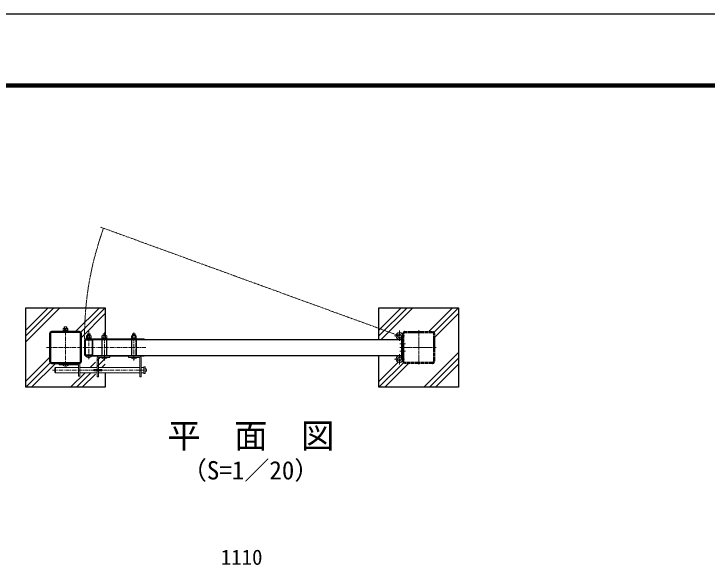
# Model space of a CAD drawing. Units: millimetres, scale not verified. Extents: x -4200 to 4200, y -2970 to 2970.
# Drawn here: x -2641 to -462, y 1236 to 2970 of the extents above; entities that cross this region are included whole.
import ezdxf
from ezdxf.enums import TextEntityAlignment as Align

# ---------------------------------------------------------------- set-up
doc = ezdxf.new("R2010")
doc.units = ezdxf.units.MM
doc.header["$LTSCALE"] = 10
for name, pattern in [('USER1', [2, 1.25, -0.25, 0.25, -0.25]), ('USER2', [1.125, 0.75, -0.125, 0.125, -0.125]), ('USER3', [0.375, 0.25, -0.125]), ('USER4', [1.25, 0.625, -0.125, 0.125, -0.125, 0.125, -0.125])]:
    doc.linetypes.add(name, pattern=pattern)
for name, color, linetype, lineweight in [('0-0_D-TTL-TXT', 7, 'Continuous', 25), ('0-1_D-TTL', 7, 'Continuous', 25), ('0-2_D-STR1', 1, 'Continuous', 25), ('0-4_D-STR-DIM', 7, 'Continuous', 13), ('0-7_D-BMK', 2, 'USER1', 13), ('0-8_D-STR4', 7, 'Continuous', 25), ('0-9_D-DCR-HCH', 7, 'Continuous', 13), ('0-A_D-STR3', 3, 'Continuous', 13)]:
    doc.layers.add(name, color=color, linetype=linetype, lineweight=lineweight)
doc.styles.add('ＭＳ ゴシック', font='')
doc.styles.get('ＭＳ ゴシック').set_extended_font_data('MS Gothic')

msp = doc.modelspace()

# ---------------------------------------------------------------- linework, layer by layer
at = {"layer": '0-1_D-TTL', "color": 2}
msp.add_lwpolyline([(-4200, 2970), (4200, 2970), (4200, -2970), (-4200, -2970)], close=True, dxfattribs=at)
at = {"layer": '0-1_D-TTL'}
for points in [[(-3930, 2750), (3930, 2750), (3930, -2750), (-3930, -2750)], [(-3927.5, 2747.5), (3927.5, 2747.5), (3927.5, -2747.5), (-3927.5, -2747.5)], [(-3925, 2745), (3925, 2745), (3925, -2745), (-3925, -2745)], [(-3922.5, 2742.5), (3922.5, 2742.5), (3922.5, -2742.5), (-3922.5, -2742.5)], [(-3920, 2740), (3920, 2740), (3920, -2740), (-3920, -2740)]]:
    msp.add_lwpolyline(points, close=True, dxfattribs=at)
at = {"layer": '0-2_D-STR1'}
for p, q in [((-2528.74, 1964.36), (-2528.74, 1877.16)), ((-2525.54, 1964.36), (-2525.54, 1877.16)), ((-2435.14, 1970.76), (-2522.34, 1970.76)), ((-2435.14, 1967.56), (-2522.34, 1967.56)), ((-2431.94, 1877.16), (-2431.94, 1964.36)), ((-2428.74, 1877.16), (-2428.74, 1964.36)), ((-1418.74, 1964.36), (-1418.74, 1884.06)), ((-1418.74, 1877.16), (-1418.74, 1964.36)), ((-2418.74, 1944.16), (-2418.74, 1897.36)), ((-2418.74, 1944.16), (-2418.74, 1897.36)), ((-2394.34, 1945.76), (-2417.14, 1945.76)), ((-2394.34, 1945.76), (-2417.14, 1945.76)), ((-2394.34, 1945.76), (-1423.74, 1945.76)), ((-2392.74, 1897.36), (-2392.74, 1944.16)), ((-2392.74, 1897.36), (-2392.74, 1944.16)), ((-2417.14, 1895.76), (-2394.34, 1895.76)), ((-2417.14, 1895.76), (-2394.34, 1895.76)), ((-2394.34, 1895.76), (-1423.74, 1895.76)), ((-1449.74, 1895.76), (-1423.74, 1895.76)), ((-2522.34, 1873.96), (-2435.14, 1873.96)), ((-2522.34, 1870.76), (-2435.14, 1870.76))]:
    msp.add_line(p, q, dxfattribs=at)
at = {"layer": '0-2_D-STR1', "linetype": 'USER4'}
for p, q in [((-1415.54, 1877.16), (-1415.54, 1964.36)), ((-1412.34, 1970.76), (-1325.14, 1970.76)), ((-1412.34, 1967.56), (-1325.14, 1967.56)), ((-1321.94, 1964.36), (-1321.94, 1877.16)), ((-1318.74, 1964.36), (-1318.74, 1877.16)), ((-1325.14, 1873.96), (-1412.34, 1873.96)), ((-1325.14, 1870.76), (-1412.34, 1870.76))]:
    msp.add_line(p, q, dxfattribs=at)
at = {"layer": '0-2_D-STR1'}
msp.add_lwpolyline([(-2417.14, 1897.36), (-2394.34, 1897.36), (-2394.34, 1944.16), (-2417.14, 1944.16)], close=True, dxfattribs=at)
msp.add_lwpolyline([(-2417.14, 1897.36), (-2394.34, 1897.36), (-2394.34, 1944.16), (-2417.14, 1944.16)], close=True, dxfattribs=at)
for centre, radius, start, end in [((-2522.34, 1964.36), 6.4, 90, 180), ((-2522.34, 1964.36), 3.2, 90, 180), ((-2435.14, 1964.36), 6.4, 0, 90), ((-2435.14, 1964.36), 3.2, 0, 90), ((-2417.14, 1944.16), 1.6, 90, 180), ((-2417.14, 1944.16), 1.6, 90, 180), ((-2394.34, 1944.16), 1.6, 0, 90), ((-2394.34, 1944.16), 1.6, 0, 90), ((-2417.14, 1897.36), 1.6, 180, 270), ((-2417.14, 1897.36), 1.6, 180, 270), ((-2394.34, 1897.36), 1.6, 270, 0), ((-2394.34, 1897.36), 1.6, 270, 0), ((-2522.34, 1877.16), 6.4, 180, 270), ((-2522.34, 1877.16), 3.2, 180, 270), ((-2435.14, 1877.16), 6.4, 270, 0), ((-2435.14, 1877.16), 3.2, 270, 0)]:
    msp.add_arc(centre, radius, start, end, dxfattribs=at)
at = {"layer": '0-2_D-STR1', "linetype": 'USER4'}
for centre, radius, start, end in [((-1412.34, 1964.36), 6.4, 90, 180), ((-1412.34, 1964.36), 3.2, 90, 180), ((-1325.14, 1964.36), 6.4, 0, 90), ((-1325.14, 1964.36), 3.2, 0, 90), ((-1412.34, 1877.16), 6.4, 180, 270), ((-1412.34, 1877.16), 3.2, 180, 270), ((-1325.14, 1877.16), 6.4, 270, 0), ((-1325.14, 1877.16), 3.2, 270, 0)]:
    msp.add_arc(centre, radius, start, end, dxfattribs=at)
at = {"layer": '0-7_D-BMK', "linetype": 'USER4'}
msp.add_line((-1429.44, 1957.46), (-2368.99, 2299.43), dxfattribs=at)
at = {"layer": '0-7_D-BMK'}
for p, q in [((-2478.74, 1860.76), (-2478.74, 1980.76)), ((-2405.74, 1884.46), (-2405.74, 1972.53)), ((-2356.74, 1879.96), (-2356.74, 1968.03)), ((-2263.74, 1879.96), (-2263.74, 1968.03)), ((-2405.74, 1951.06), (-2405.74, 1942.76)), ((-2538.74, 1920.76), (-2224.99, 1920.76)), ((-2405.74, 1890.46), (-2405.74, 1898.76)), ((-2356.74, 1890.46), (-2356.74, 1898.76)), ((-2356.74, 1896.46), (-2356.74, 1885.96)), ((-2263.74, 1896.46), (-2263.74, 1885.96)), ((-2478.74, 1863.26), (-2478.74, 1873.76)), ((-2519.23, 1849.46), (-2231.74, 1849.46))]:
    msp.add_line(p, q, dxfattribs=at)
at = {"layer": '0-7_D-BMK', "linetype": 'USER2'}
for p, q in [((-1429.44, 1973.73), (-1429.44, 1941.2)), ((-1368.74, 1975.76), (-1368.74, 1865.76)), ((-1413.18, 1957.46), (-1445.71, 1957.46)), ((-1410.54, 1932.76), (-1428.24, 1932.76)), ((-1313.74, 1920.76), (-1428.24, 1920.76)), ((-1429.44, 1867.8), (-1429.44, 1900.33)), ((-1410.54, 1908.76), (-1428.24, 1908.76)), ((-1413.18, 1884.06), (-1445.71, 1884.06))]:
    msp.add_line(p, q, dxfattribs=at)
at = {"layer": '0-7_D-BMK', "linetype": 'USER4'}
msp.add_arc((-1429.44, 1957.46), 989.39, 160, 180.54432, dxfattribs=at)
at = {"layer": '0-8_D-STR4'}
for p, q in [((-2603.74, 1795.76), (-2603.74, 2045.76)), ((-1493.74, 1945.76), (-1493.74, 2045.76)), ((-1493.74, 1795.76), (-1493.74, 1895.76)), ((-2353.74, 1841.46), (-2353.74, 1795.76)), ((-2353.74, 1795.76), (-2603.74, 1795.76)), ((-1243.74, 1795.76), (-1493.74, 1795.76))]:
    msp.add_line(p, q, dxfattribs=at)
for points in [[(-2603.74, 2045.76), (-2353.74, 2045.76), (-2353.74, 1945.76)], [(-1493.74, 2045.76), (-1243.74, 2045.76), (-1243.74, 1795.76)]]:
    msp.add_lwpolyline(points, dxfattribs=at)
at = {"layer": '0-9_D-DCR-HCH'}
for p, q in [((-2603.74, 1957.13), (-2515.11, 2045.76)), ((-2603.74, 1938.74), (-2496.72, 2045.76)), ((-2603.74, 1975.51), (-2533.49, 2045.76)), ((-2447.13, 1970.76), (-2372.13, 2045.76)), ((-2430.62, 1968.89), (-2353.74, 2045.76)), ((-2428.74, 1952.38), (-2353.74, 2027.38)), ((-1493.74, 1975.51), (-1423.49, 2045.76)), ((-1493.74, 1957.13), (-1405.11, 2045.76)), ((-1486.72, 1945.76), (-1386.72, 2045.76)), ((-1337.13, 1970.76), (-1262.13, 2045.76)), ((-1320.62, 1968.89), (-1243.74, 2045.76)), ((-1318.74, 1952.38), (-1243.74, 2027.38)), ((-1353.08, 1795.76), (-1243.74, 1905.1)), ((-2603.3, 1814.6), (-2528.74, 1889.15)), ((-2401.38, 1857.46), (-2384.74, 1874.1)), ((-2380.24, 1878.6), (-2369.88, 1888.96)), ((-2380.24, 1860.21), (-2356.29, 1884.16)), ((-2366.49, 1892.35), (-2365.38, 1893.46)), ((-1493.3, 1814.6), (-1433.66, 1874.23)), ((-1334.69, 1795.76), (-1243.74, 1886.71)), ((-2603.74, 1795.76), (-2526.87, 1872.64)), ((-2585.36, 1795.76), (-2510.36, 1870.76)), ((-2433.74, 1857.38), (-2434.83, 1858.46)), ((-2364.61, 1857.46), (-2353.74, 1868.33)), ((-1493.74, 1795.76), (-1416.87, 1872.64)), ((-1475.36, 1795.76), (-1400.36, 1870.76)), ((-1316.31, 1795.76), (-1243.74, 1868.33)), ((-2463.08, 1795.76), (-2417.38, 1841.46)), ((-2444.69, 1795.76), (-2398.99, 1841.46)), ((-2426.31, 1795.76), (-2384.74, 1837.33))]:
    msp.add_line(p, q, dxfattribs=at)
at = {"layer": '0-A_D-STR3'}
for p, q in [((-2482.74, 1980.86), (-2482.74, 1985.58)), ((-2482.06, 1980.86), (-2482.06, 1986.26)), ((-2475.41, 1986.26), (-2482.06, 1986.26)), ((-2475.41, 1980.86), (-2475.41, 1986.26)), ((-2475.41, 1986.26), (-2474.74, 1985.58)), ((-2474.74, 1980.86), (-2474.74, 1985.58)), ((-2486.74, 1972.36), (-2486.74, 1970.76)), ((-2486.74, 1970.76), (-2470.74, 1970.76)), ((-2486.44, 1974.36), (-2471.04, 1974.36)), ((-2486.44, 1972.36), (-2486.44, 1974.36)), ((-2471.04, 1972.36), (-2486.44, 1972.36)), ((-2486.24, 1974.36), (-2486.24, 1980.16)), ((-2486.24, 1974.36), (-2471.24, 1974.36)), ((-2484.52, 1980.86), (-2472.97, 1980.86)), ((-2482.49, 1974.36), (-2482.49, 1980.16)), ((-2479.24, 1974.36), (-2479.24, 1972.36)), ((-2478.24, 1974.36), (-2478.24, 1972.36)), ((-2474.99, 1974.36), (-2474.99, 1980.16)), ((-2471.24, 1974.36), (-2471.24, 1980.16)), ((-2471.04, 1974.36), (-2471.04, 1972.36)), ((-2409.74, 1958.16), (-2409.74, 1962.78)), ((-2409.06, 1958.16), (-2409.06, 1963.46)), ((-2402.41, 1963.46), (-2409.06, 1963.46)), ((-2402.41, 1958.16), (-2402.41, 1963.46)), ((-2402.41, 1963.46), (-2401.74, 1962.78)), ((-2401.74, 1958.16), (-2401.74, 1962.78)), ((-2360.74, 1958.16), (-2360.74, 1963.28)), ((-2360.06, 1958.16), (-2360.06, 1963.96)), ((-2353.41, 1963.96), (-2360.06, 1963.96)), ((-2353.41, 1958.16), (-2353.41, 1963.96)), ((-2353.41, 1963.96), (-2352.74, 1963.28)), ((-2352.74, 1958.16), (-2352.74, 1963.28)), ((-2267.74, 1958.16), (-2267.74, 1963.28)), ((-2267.06, 1958.16), (-2267.06, 1963.96)), ((-2260.42, 1963.96), (-2267.06, 1963.96)), ((-2260.42, 1958.16), (-2260.42, 1963.96)), ((-2260.42, 1963.96), (-2259.74, 1963.28)), ((-2259.74, 1958.16), (-2259.74, 1963.28)), ((-2416.24, 1948.06), (-2416.24, 1945.76)), ((-2416.24, 1948.06), (-2231.24, 1948.06)), ((-2416.24, 1945.76), (-2231.24, 1945.76)), ((-2413.74, 1949.66), (-2413.74, 1948.06)), ((-2413.74, 1948.06), (-2397.74, 1948.06)), ((-2413.44, 1951.66), (-2398.04, 1951.66)), ((-2413.44, 1949.66), (-2413.44, 1951.66)), ((-2398.04, 1949.66), (-2413.44, 1949.66)), ((-2413.24, 1951.66), (-2413.24, 1957.46)), ((-2413.24, 1951.66), (-2398.24, 1951.66)), ((-2411.52, 1958.16), (-2399.97, 1958.16)), ((-2409.49, 1951.66), (-2409.49, 1957.46)), ((-2406.24, 1951.66), (-2406.24, 1949.66)), ((-2405.24, 1951.66), (-2405.24, 1949.66)), ((-2401.99, 1951.66), (-2401.99, 1957.46)), ((-2398.24, 1951.66), (-2398.24, 1957.46)), ((-2398.04, 1951.66), (-2398.04, 1949.66)), ((-2364.74, 1949.66), (-2364.74, 1948.06)), ((-2364.74, 1948.06), (-2348.74, 1948.06)), ((-2364.44, 1951.66), (-2349.04, 1951.66)), ((-2364.44, 1949.66), (-2364.44, 1951.66)), ((-2349.04, 1949.66), (-2364.44, 1949.66)), ((-2364.24, 1951.66), (-2364.24, 1957.46)), ((-2364.24, 1951.66), (-2349.24, 1951.66)), ((-2362.52, 1958.16), (-2350.97, 1958.16)), ((-2360.49, 1951.66), (-2360.49, 1957.46)), ((-2357.24, 1951.66), (-2357.24, 1949.66)), ((-2356.24, 1951.66), (-2356.24, 1949.66)), ((-2352.99, 1951.66), (-2352.99, 1957.46)), ((-2349.24, 1951.66), (-2349.24, 1957.46)), ((-2349.04, 1951.66), (-2349.04, 1949.66)), ((-2273.49, 1948.06), (-2263.99, 1948.06)), ((-2271.99, 1949.66), (-2271.99, 1948.06)), ((-2271.99, 1948.06), (-2255.99, 1948.06)), ((-2271.69, 1951.66), (-2256.29, 1951.66)), ((-2271.69, 1949.66), (-2271.69, 1951.66)), ((-2256.29, 1949.66), (-2271.69, 1949.66)), ((-2271.49, 1951.66), (-2271.49, 1957.46)), ((-2271.49, 1951.66), (-2256.49, 1951.66)), ((-2269.77, 1958.16), (-2258.22, 1958.16)), ((-2267.74, 1951.66), (-2267.74, 1957.46)), ((-2264.49, 1951.66), (-2264.49, 1949.66)), ((-2263.49, 1951.66), (-2263.49, 1949.66)), ((-2260.24, 1951.66), (-2260.24, 1957.46)), ((-2256.49, 1951.66), (-2256.49, 1957.46)), ((-2256.29, 1951.66), (-2256.29, 1949.66)), ((-2231.24, 1948.06), (-2231.24, 1945.76)), ((-1423.24, 1948.74), (-1425.85, 1952.41)), ((-1423.24, 1957.46), (-1423.24, 1884.06)), ((-1418.74, 1937.76), (-1423.24, 1937.76)), ((-1418.74, 1927.76), (-1423.24, 1927.76)), ((-2416.24, 1893.46), (-2416.24, 1895.76)), ((-2416.24, 1895.76), (-2231.24, 1895.76)), ((-2231.24, 1893.46), (-2231.24, 1895.76)), ((-1418.74, 1917.01), (-1423.24, 1917.01)), ((-1418.74, 1913.76), (-1423.24, 1913.76)), ((-1418.74, 1903.76), (-1423.24, 1903.76)), ((-2416.24, 1893.46), (-2231.24, 1893.46)), ((-2414.74, 1893.46), (-2396.74, 1893.46)), ((-2413.74, 1893.46), (-2397.74, 1893.46)), ((-2375.24, 1887.46), (-2375.24, 1828.46)), ((-2373.74, 1893.46), (-2339.74, 1893.46)), ((-2373.74, 1888.96), (-2339.74, 1888.96)), ((-2365.74, 1888.96), (-2347.74, 1888.96)), ((-2364.74, 1888.96), (-2348.74, 1888.96)), ((-2339.74, 1888.96), (-2339.74, 1893.46)), ((-2246.74, 1893.46), (-2280.74, 1893.46)), ((-2280.74, 1888.96), (-2280.74, 1893.46)), ((-2246.74, 1888.96), (-2280.74, 1888.96)), ((-2272.74, 1888.96), (-2254.74, 1888.96)), ((-2271.74, 1888.96), (-2255.74, 1888.96)), ((-2245.24, 1887.46), (-2245.24, 1828.46)), ((-1423.24, 1892.78), (-1425.85, 1889.12)), ((-2510.48, 1857.46), (-2438.24, 1857.46)), ((-2510.48, 1857.46), (-2510.48, 1841.46)), ((-2498.74, 1870.76), (-2437.74, 1870.76)), ((-2498.74, 1870.76), (-2498.74, 1866.26)), ((-2498.74, 1866.26), (-2438.74, 1866.26)), ((-2438.24, 1865.76), (-2438.24, 1830.76)), ((-2433.74, 1866.76), (-2433.74, 1830.76)), ((-2433.74, 1857.46), (-2379.74, 1857.46)), ((-2375.24, 1857.46), (-2245.24, 1857.46)), ((-2240.74, 1857.46), (-2232.49, 1857.46)), ((-2227.99, 1844.21), (-2227.99, 1854.71)), ((-2227.09, 1854.71), (-2227.99, 1854.71)), ((-2438.24, 1830.76), (-2433.74, 1830.76)), ((-2379.74, 1841.46), (-2433.74, 1841.46)), ((-2245.24, 1841.46), (-2375.24, 1841.46)), ((-2232.49, 1841.46), (-2240.74, 1841.46)), ((-2227.09, 1844.21), (-2227.99, 1844.21)), ((-2224.09, 1847.21), (-2224.09, 1851.71))]:
    msp.add_line(p, q, dxfattribs=at)
at = {"layer": '0-A_D-STR3', "linetype": 'USER3'}
for p, q in [((-2363.09, 1945.76), (-2363.09, 1895.76)), ((-2350.39, 1895.76), (-2350.39, 1945.76)), ((-2270.09, 1945.76), (-2270.09, 1895.76)), ((-2257.39, 1895.76), (-2257.39, 1945.76))]:
    msp.add_line(p, q, dxfattribs=at)
at = {"layer": '0-A_D-STR3'}
for points in [[(-2474.74, 1985.58), (-2482.74, 1985.58), (-2482.06, 1986.26)], [(-2486.74, 1972.36), (-2470.74, 1972.36), (-2470.74, 1970.76)], [(-2401.74, 1962.78), (-2409.74, 1962.78), (-2409.06, 1963.46)], [(-2352.74, 1963.28), (-2360.74, 1963.28), (-2360.06, 1963.96)], [(-2259.74, 1963.28), (-2267.74, 1963.28), (-2267.06, 1963.96)], [(-2413.74, 1949.66), (-2397.74, 1949.66), (-2397.74, 1948.06)], [(-2364.74, 1949.66), (-2348.74, 1949.66), (-2348.74, 1948.06)], [(-2364.69, 1895.76), (-2348.79, 1895.76), (-2348.79, 1945.76)], [(-2348.79, 1945.76), (-2364.69, 1945.76), (-2364.69, 1895.76)], [(-2271.99, 1949.66), (-2255.99, 1949.66), (-2255.99, 1948.06)], [(-2271.69, 1895.76), (-2255.79, 1895.76), (-2255.79, 1945.76)], [(-2255.79, 1945.76), (-2271.69, 1945.76), (-2271.69, 1895.76)], [(-2379.74, 1887.46), (-2379.74, 1828.46), (-2375.24, 1828.46)], [(-2240.74, 1887.46), (-2240.74, 1828.46), (-2245.24, 1828.46)], [(-2438.24, 1841.46), (-2510.48, 1841.46), (-2512.48, 1843.46), (-2512.48, 1855.46), (-2510.48, 1857.46)]]:
    msp.add_lwpolyline(points, dxfattribs=at)
for points in [[(-2232.49, 1838.46), (-2227.99, 1838.46), (-2227.99, 1860.46), (-2232.49, 1860.46)], [(-2389.99, 1847.46), (-2364.99, 1847.46), (-2364.99, 1851.46), (-2389.99, 1851.46)]]:
    msp.add_lwpolyline(points, close=True, dxfattribs=at)
for centre, radius, start, end in [((-2484.36, 1978.02), 2.85, 48.83491, 131.16509), ((-2478.74, 1970.47), 10.39, 68.85295, 111.14705), ((-2473.11, 1978.02), 2.85, 48.86505, 131.13495), ((-1429.44, 1957.46), 10.7, 0, 305.41111), ((-1429.44, 1957.46), 6.2, 0, 305.41111), ((-2411.36, 1955.32), 2.85, 48.83491, 131.16509), ((-2405.74, 1947.77), 10.39, 68.85295, 111.14705), ((-2400.11, 1955.32), 2.85, 48.86505, 131.13495), ((-2362.36, 1955.32), 2.85, 48.83491, 131.16509), ((-2356.74, 1947.77), 10.39, 68.85295, 111.14705), ((-2351.11, 1955.32), 2.85, 48.86505, 131.13495), ((-2269.62, 1955.32), 2.85, 48.83491, 131.16509), ((-2263.99, 1947.77), 10.39, 68.85295, 111.14705), ((-2258.37, 1955.32), 2.85, 48.86505, 131.13495), ((-2405.74, 1901.59), 12.12, 222.07502, 317.92498), ((-2373.74, 1887.46), 6, 90, 180), ((-2373.74, 1887.46), 1.5, 90, 180), ((-2356.74, 1897.09), 12.12, 222.07502, 317.92498), ((-2263.74, 1897.09), 12.12, 222.07502, 317.92498), ((-2246.74, 1887.46), 6, 0, 90), ((-2246.74, 1887.46), 1.5, 0, 90), ((-1429.44, 1884.06), 10.7, 54.58889, 0), ((-1429.44, 1884.06), 6.2, 54.58889, 0), ((-2478.74, 1874.39), 12.12, 222.07502, 317.92498), ((-2438.74, 1865.76), 0.5, 0, 90), ((-2437.74, 1866.76), 4, 0, 90), ((-2227.09, 1851.71), 3, 0, 90), ((-2227.09, 1847.21), 3, 270, 0)]:
    msp.add_arc(centre, radius, start, end, dxfattribs=at)

# ---------------------------------------------------------------- texts
at = {"layer": '0-0_D-TTL-TXT', "style": 'ＭＳ ゴシック'}
for s, height, p in [('平\u3000面\u3000図', 76.98, (-2158.74, 1581.68)), ('（S=1／20）', 57.7, (-2113.25, 1488.48))]:
    msp.add_text(s, height=height, dxfattribs=at).set_placement(p, align=Align.BOTTOM_LEFT)
at = {"layer": '0-4_D-STR-DIM', "style": 'ＭＳ ゴシック'}
msp.add_text('1110', height=48.09, dxfattribs=at).set_placement((-1990.64, 1222.85), align=Align.BOTTOM_LEFT)

doc.saveas('drawing.dxf')
